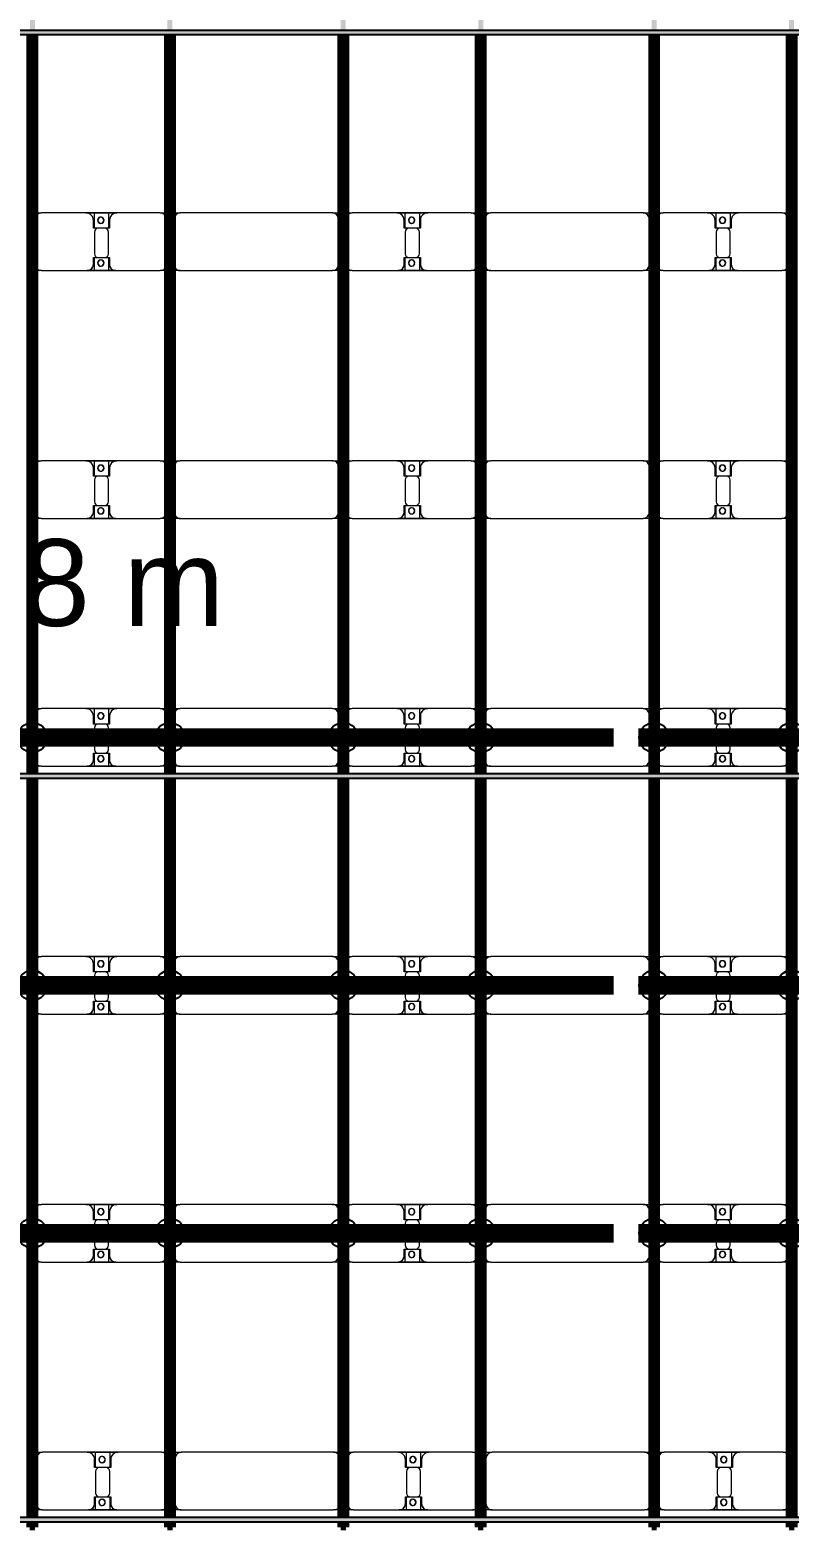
# Model space of a CAD drawing. Header units: millimetres. Extents: x -268744 to 115753, y -96240 to -10461.
# Drawn here: x 12770 to 18900, y -70687 to -58607 of the extents above; entities that cross this region are included whole.
import ezdxf

# ---------------------------------------------------------------- set-up
doc = ezdxf.new("R2010")
doc.units = ezdxf.units.MM
doc.layers.add('A-GENM', color=13, linetype='Continuous', lineweight=9)
doc.layers.add('S-BEAM', color=12, linetype='Continuous', lineweight=9)
doc.layers.add('GC-GHI CHU', color=2, linetype='Continuous')
doc.layers.add('GC-HOP 40x60 GIA CUONG', color=1, linetype='Continuous')
doc.styles.add('GC_VN', font='arial.ttf')

# ---------------------------------------------------------------- blocks, each defined once
blk = doc.blocks.new('Dầm C52 - Hộp 40x60-104813-KHUNG KẾT CẤU BÈ PIN 1')
at = {"layer": 'S-BEAM', "lineweight": 25}
blk.add_hatch(color=4, dxfattribs=at).paths.add_polyline_path([(-145811, -20), (145811, -20), (145811, 20), (-145811, 20)])
at = {"layer": 'S-BEAM', "color": 4, "lineweight": 25}
for p, q in [((-145811, 20), (145811, 20)), ((145811, -20), (-145811, -20))]:
    blk.add_line(p, q, dxfattribs=at)
blk = doc.blocks.new('Dầm C52 - Hộp 40x60-V24-KHUNG KẾT CẤU BÈ PIN 1')
at = {"layer": 'S-BEAM', "lineweight": 25}
blk.add_hatch(color=4, dxfattribs=at).paths.add_polyline_path([(-145811, -20), (145811, -20), (145811, 20), (-145811, 20)])
at = {"layer": 'S-BEAM', "color": 4, "lineweight": 25}
for p, q in [((-145811, 20), (145811, 20)), ((145811, -20), (-145811, -20))]:
    blk.add_line(p, q, dxfattribs=at)
blk = doc.blocks.new('Dầm C52 - Hộp 40x60-V25-KHUNG KẾT CẤU BÈ PIN 1')
at = {"layer": 'S-BEAM', "lineweight": 25}
blk.add_hatch(color=4, dxfattribs=at).paths.add_polyline_path([(-145426, -20), (145811, -20), (145811, 20), (-145811, 20), (-145811, -20)])
at = {"layer": 'S-BEAM', "color": 4, "lineweight": 25}
for p, q in [((-145811, 20), (145811, 20)), ((145811, -20), (-145811, -20))]:
    blk.add_line(p, q, dxfattribs=at)
blk = doc.blocks.new('Dai phao do pin - DẢI PHAO ĐỠ PIN-V82-KHUNG KẾT CẤU BÈ PIN 1')
at = {"layer": 'A-GENM', "color": 7}
for p, q in [((48398, 242), (48460, 242)), ((48398, 242), (48460, 242)), ((48410, 192), (48410, -173)), ((48820, 242), (48460, 242)), ((48820, 242), (49002, 242)), ((49002, 242), (48820, 242)), ((48880, 118), (48880, 182)), ((48888, 242), (49070, 242)), ((48888, 116), (48888, 242)), ((49070, 242), (48888, 242)), ((49002, 242), (49002, 116)), ((49010, 182), (49010, 118)), ((49420, 242), (49070, 242)), ((49420, 242), (49468, 242)), ((49420, 242), (49468, 242)), ((49508, 242), (49580, 242)), ((49508, 242), (49580, 242)), ((49530, 192), (49530, -173)), ((50810, 242), (49580, 242)), ((50810, 242), (50868, 242)), ((50810, 242), (50868, 242)), ((50860, -173), (50860, 192)), ((50908, 242), (50970, 242)), ((50908, 242), (50970, 242)), ((50920, 192), (50920, -173)), ((51330, 242), (50970, 242)), ((51330, 242), (51512, 242)), ((51512, 242), (51330, 242)), ((51390, 118), (51390, 182)), ((51398, 242), (51580, 242)), ((51398, 116), (51398, 242)), ((51580, 242), (51398, 242)), ((51512, 242), (51512, 116)), ((51520, 182), (51520, 118)), ((51930, 242), (51580, 242)), ((51930, 242), (51978, 242)), ((51930, 242), (51978, 242)), ((52018, 242), (52090, 242)), ((52018, 242), (52090, 242)), ((52040, 192), (52040, -173)), ((53320, 242), (52090, 242)), ((53320, 242), (53378, 242)), ((53320, 242), (53378, 242)), ((53370, -173), (53370, 192)), ((53418, 242), (53480, 242)), ((53418, 242), (53480, 242)), ((53430, 192), (53430, -173)), ((53840, 242), (53480, 242)), ((53840, 242), (54022, 242)), ((54022, 242), (53840, 242)), ((53900, 118), (53900, 182)), ((53908, 242), (54090, 242)), ((53908, 116), (53908, 242)), ((54090, 242), (53908, 242)), ((54022, 242), (54022, 116)), ((54030, 182), (54030, 118)), ((54440, 242), (54090, 242)), ((54440, 242), (54488, 242)), ((54440, 242), (54488, 242)), ((48972, 118), (48880, 118)), ((48888, 88), (48888, -88)), ((49010, 118), (48918, 118)), ((49002, -88), (49002, 88)), ((51482, 118), (51390, 118)), ((51398, 88), (51398, -88)), ((51520, 118), (51428, 118)), ((51512, -88), (51512, 88)), ((53992, 118), (53900, 118)), ((53908, 88), (53908, -88)), ((54030, 118), (53938, 118)), ((54022, -88), (54022, 88)), ((48880, -173), (48880, -118)), ((48880, -118), (48972, -118)), ((48888, -223), (48888, -116)), ((48918, -118), (49010, -118)), ((49002, -116), (49002, -223)), ((49010, -118), (49010, -173)), ((51390, -173), (51390, -118)), ((51390, -118), (51482, -118)), ((51398, -223), (51398, -116)), ((51428, -118), (51520, -118)), ((51512, -116), (51512, -223)), ((51520, -118), (51520, -173)), ((53900, -173), (53900, -118)), ((53900, -118), (53992, -118)), ((53908, -223), (53908, -116)), ((53938, -118), (54030, -118)), ((54022, -116), (54022, -223)), ((54030, -118), (54030, -173)), ((48460, -223), (48398, -223)), ((48460, -223), (48398, -223)), ((48460, -223), (48830, -223)), ((49002, -223), (48830, -223)), ((48830, -223), (49002, -223)), ((49060, -223), (48888, -223)), ((48888, -223), (49060, -223)), ((49060, -223), (49420, -223)), ((49468, -223), (49420, -223)), ((49468, -223), (49420, -223)), ((49580, -223), (49508, -223)), ((49580, -223), (49508, -223)), ((49580, -223), (50810, -223)), ((50868, -223), (50810, -223)), ((50868, -223), (50810, -223)), ((50970, -223), (50908, -223)), ((50970, -223), (50908, -223)), ((50970, -223), (51340, -223)), ((51512, -223), (51340, -223)), ((51340, -223), (51512, -223)), ((51570, -223), (51398, -223)), ((51398, -223), (51570, -223)), ((51570, -223), (51930, -223)), ((51978, -223), (51930, -223)), ((51978, -223), (51930, -223)), ((52090, -223), (52018, -223)), ((52090, -223), (52018, -223)), ((52090, -223), (53320, -223)), ((53378, -223), (53320, -223)), ((53378, -223), (53320, -223)), ((53480, -223), (53418, -223)), ((53480, -223), (53418, -223)), ((53480, -223), (53850, -223)), ((54022, -223), (53850, -223)), ((53850, -223), (54022, -223)), ((54080, -223), (53908, -223)), ((53908, -223), (54080, -223)), ((54080, -223), (54440, -223)), ((54488, -223), (54440, -223)), ((54488, -223), (54440, -223))]:
    blk.add_line(p, q, dxfattribs=at)
for centre, radius, start, end in [((48460, 192), 50, 90, 180), ((48460, 192), 50, 105, 180), ((48820, 182), 60, 0, 90), ((48820, 182), 60, 0, 60), ((48939, 183), 25, 0, 180), ((48939, 183), 25, 0, 165), ((48939, 183), 25, 180, 360), ((48941, 183), 25, 0, 180), ((48941, 183), 25, 90, 180), ((48941, 183), 25, 180, 360), ((48941, 183), 25, 180, 300), ((48939, 183), 25, 210, 0), ((48941, 183), 25, 15, 75), ((48941, 183), 25, 330, 345), ((49070, 182), 60, 90, 180), ((49070, 182), 60, 120, 180), ((49420, 192), 50, 30, 90), ((49420, 192), 50, 30, 75), ((49580, 192), 50, 90, 180), ((49580, 192), 50, 150, 180), ((49580, 192), 50, 105, 135), ((50810, 192), 50, 360, 90), ((50810, 192), 50, 60, 90), ((50810, 192), 50, 15, 30), ((50970, 192), 50, 90, 180), ((50970, 192), 50, 105, 180), ((51330, 182), 60, 0, 90), ((51330, 182), 60, 0, 60), ((51449, 183), 25, 360, 180), ((51449, 183), 25, 360, 165), ((51449, 183), 25, 180, 0), ((51451, 183), 25, 0, 180), ((51451, 183), 25, 90, 180), ((51451, 183), 25, 180, 0), ((51451, 183), 25, 180, 300), ((51449, 183), 25, 210, 360), ((51451, 183), 25, 15, 75), ((51451, 183), 25, 330, 345), ((51580, 182), 60, 90, 180), ((51580, 182), 60, 120, 180), ((51930, 192), 50, 30, 90), ((51930, 192), 50, 30, 75), ((52090, 192), 50, 90, 180), ((52090, 192), 50, 150, 180), ((52090, 192), 50, 105, 135), ((53320, 192), 50, 360, 90), ((53320, 192), 50, 60, 90), ((53320, 192), 50, 15, 30), ((53480, 192), 50, 90, 180), ((53480, 192), 50, 105, 180), ((53840, 182), 60, 0, 90), ((53840, 182), 60, 0, 60), ((53959, 183), 25, 360, 180), ((53959, 183), 25, 360, 165), ((53959, 183), 25, 180, 360), ((53961, 183), 25, 0, 180), ((53961, 183), 25, 90, 180), ((53961, 183), 25, 180, 0), ((53961, 183), 25, 180, 300), ((53959, 183), 25, 210, 360), ((53961, 183), 25, 15, 75), ((53961, 183), 25, 330, 345), ((54090, 182), 60, 90, 180), ((54090, 182), 60, 120, 180), ((54440, 192), 50, 30, 90), ((54440, 192), 50, 30, 75), ((48918, 88), 30, 90, 180), ((48972, 88), 30, 0, 90), ((51428, 88), 30, 90, 180), ((51482, 88), 30, 0, 90), ((53938, 88), 30, 90, 180), ((53992, 88), 30, 0, 90), ((48918, -88), 30, 180, 270), ((48972, -88), 30, 270, 360), ((51428, -88), 30, 180, 270), ((51482, -88), 30, 270, 0), ((53938, -88), 30, 180, 270), ((53992, -88), 30, 270, 0), ((48460, -173), 50, 180, 270), ((48460, -173), 50, 180, 255), ((48830, -173), 50, 270, 0), ((48830, -173), 50, 285, 0), ((48939, -162), 25, 0, 180), ((48939, -162), 25, 105, 165), ((48939, -162), 25, 180, 0), ((48939, -162), 25, 195, 0), ((48941, -162), 25, 360, 180), ((48941, -162), 25, 105, 180), ((48941, -162), 25, 180, 360), ((48941, -162), 25, 180, 270), ((48939, -162), 25, 0, 75), ((48941, -162), 25, 15, 75), ((48941, -162), 25, 285, 345), ((49060, -173), 50, 180, 270), ((49060, -173), 50, 180, 255), ((49420, -173), 50, 270, 330), ((49420, -173), 50, 285, 330), ((49580, -173), 50, 180, 270), ((49580, -173), 50, 180, 210), ((49580, -173), 50, 240, 270), ((50810, -173), 50, 270, 0), ((50810, -173), 50, 285, 300), ((50810, -173), 50, 330, 0), ((50970, -173), 50, 180, 270), ((50970, -173), 50, 180, 255), ((51340, -173), 50, 270, 360), ((51340, -173), 50, 285, 0), ((51449, -162), 25, 360, 180), ((51449, -162), 25, 105, 165), ((51449, -162), 25, 180, 0), ((51449, -162), 25, 195, 360), ((51451, -162), 25, 0, 180), ((51451, -162), 25, 105, 180), ((51451, -162), 25, 180, 0), ((51451, -162), 25, 180, 270), ((51449, -162), 25, 360, 75), ((51451, -162), 25, 15, 75), ((51451, -162), 25, 285, 345), ((51570, -173), 50, 180, 270), ((51570, -173), 50, 180, 255), ((51930, -173), 50, 270, 330), ((51930, -173), 50, 285, 330), ((52090, -173), 50, 180, 270), ((52090, -173), 50, 180, 210), ((52090, -173), 50, 240, 270), ((53320, -173), 50, 270, 0), ((53320, -173), 50, 285, 300), ((53320, -173), 50, 330, 0), ((53480, -173), 50, 180, 270), ((53480, -173), 50, 180, 255), ((53850, -173), 50, 270, 360), ((53850, -173), 50, 285, 360), ((53959, -162), 25, 360, 180), ((53959, -162), 25, 105, 165), ((53959, -162), 25, 180, 360), ((53959, -162), 25, 195, 360), ((53961, -162), 25, 0, 180), ((53961, -162), 25, 105, 180), ((53961, -162), 25, 180, 0), ((53961, -162), 25, 180, 270), ((53959, -162), 25, 360, 75), ((53961, -162), 25, 15, 75), ((53961, -162), 25, 285, 345), ((54080, -173), 50, 180, 270), ((54080, -173), 50, 180, 255), ((54440, -173), 50, 270, 330), ((54440, -173), 50, 285, 330)]:
    blk.add_arc(centre, radius, start, end, dxfattribs=at)
blk = doc.blocks.new('Dai phao do pin - DẢI PHAO ĐỠ PIN-V83-KHUNG KẾT CẤU BÈ PIN 1')
at = {"layer": 'A-GENM', "color": 7}
for p, q in [((48408, 242), (48460, 242)), ((48408, 242), (48460, 242)), ((48410, 192), (48410, -173)), ((48820, 242), (48460, 242)), ((48820, 242), (49002, 242)), ((49002, 242), (48820, 242)), ((48880, 118), (48880, 182)), ((48888, 242), (49070, 242)), ((48888, 116), (48888, 242)), ((49070, 242), (48888, 242)), ((49002, 242), (49002, 116)), ((49010, 182), (49010, 118)), ((49420, 242), (49070, 242)), ((49420, 242), (49478, 242)), ((49420, 242), (49478, 242)), ((49470, -173), (49470, 192)), ((49518, 242), (49580, 242)), ((49518, 242), (49580, 242)), ((49530, 192), (49530, -173)), ((50810, 242), (49580, 242)), ((50810, 242), (50878, 242)), ((50810, 242), (50878, 242)), ((50860, -173), (50860, 192)), ((50918, 242), (50970, 242)), ((50918, 242), (50970, 242)), ((50920, 192), (50920, -173)), ((51330, 242), (50970, 242)), ((51330, 242), (51512, 242)), ((51512, 242), (51330, 242)), ((51390, 118), (51390, 182)), ((51398, 242), (51580, 242)), ((51398, 116), (51398, 242)), ((51580, 242), (51398, 242)), ((51512, 242), (51512, 116)), ((51520, 182), (51520, 118)), ((51930, 242), (51580, 242)), ((51930, 242), (51988, 242)), ((51930, 242), (51988, 242)), ((51980, -173), (51980, 192)), ((52028, 242), (52090, 242)), ((52028, 242), (52090, 242)), ((52040, 192), (52040, -173)), ((53320, 242), (52090, 242)), ((53320, 242), (53388, 242)), ((53320, 242), (53388, 242)), ((53370, -173), (53370, 192)), ((53428, 242), (53480, 242)), ((53428, 242), (53480, 242)), ((53430, 192), (53430, -173)), ((53840, 242), (53480, 242)), ((53840, 242), (54022, 242)), ((54022, 242), (53840, 242)), ((53900, 118), (53900, 182)), ((53908, 242), (54090, 242)), ((53908, 116), (53908, 242)), ((54090, 242), (53908, 242)), ((54022, 242), (54022, 116)), ((54030, 182), (54030, 118)), ((54440, 242), (54090, 242)), ((54440, 242), (54498, 242)), ((54440, 242), (54498, 242)), ((54490, -173), (54490, 192)), ((48972, 118), (48880, 118)), ((48888, 88), (48888, -88)), ((49010, 118), (48918, 118)), ((49002, -88), (49002, 88)), ((51482, 118), (51390, 118)), ((51398, 88), (51398, -88)), ((51520, 118), (51428, 118)), ((51512, -88), (51512, 88)), ((53992, 118), (53900, 118)), ((53908, 88), (53908, -88)), ((54030, 118), (53938, 118)), ((54022, -88), (54022, 88)), ((48880, -173), (48880, -118)), ((48880, -118), (48972, -118)), ((48888, -223), (48888, -116)), ((48918, -118), (49010, -118)), ((49002, -116), (49002, -223)), ((49010, -118), (49010, -173)), ((51390, -173), (51390, -118)), ((51390, -118), (51482, -118)), ((51398, -223), (51398, -116)), ((51428, -118), (51520, -118)), ((51512, -116), (51512, -223)), ((51520, -118), (51520, -173)), ((53900, -173), (53900, -118)), ((53900, -118), (53992, -118)), ((53908, -223), (53908, -116)), ((53938, -118), (54030, -118)), ((54022, -116), (54022, -223)), ((54030, -118), (54030, -173)), ((48460, -223), (48408, -223)), ((48460, -223), (48408, -223)), ((48460, -223), (48830, -223)), ((49002, -223), (48830, -223)), ((48830, -223), (49002, -223)), ((49060, -223), (48888, -223)), ((48888, -223), (49060, -223)), ((49060, -223), (49420, -223)), ((49478, -223), (49420, -223)), ((49478, -223), (49420, -223)), ((49580, -223), (49518, -223)), ((49580, -223), (49518, -223)), ((49580, -223), (50810, -223)), ((50878, -223), (50810, -223)), ((50878, -223), (50810, -223)), ((50970, -223), (50918, -223)), ((50970, -223), (50918, -223)), ((50970, -223), (51340, -223)), ((51512, -223), (51340, -223)), ((51340, -223), (51512, -223)), ((51570, -223), (51398, -223)), ((51398, -223), (51570, -223)), ((51570, -223), (51930, -223)), ((51988, -223), (51930, -223)), ((51988, -223), (51930, -223)), ((52090, -223), (52028, -223)), ((52090, -223), (52028, -223)), ((52090, -223), (53320, -223)), ((53388, -223), (53320, -223)), ((53388, -223), (53320, -223)), ((53480, -223), (53428, -223)), ((53480, -223), (53428, -223)), ((53480, -223), (53850, -223)), ((54022, -223), (53850, -223)), ((53850, -223), (54022, -223)), ((54080, -223), (53908, -223)), ((53908, -223), (54080, -223)), ((54080, -223), (54440, -223)), ((54498, -223), (54440, -223)), ((54498, -223), (54440, -223))]:
    blk.add_line(p, q, dxfattribs=at)
for centre, radius, start, end in [((48460, 192), 50, 90, 180), ((48460, 192), 50, 105, 180), ((48820, 182), 60, 0, 90), ((48820, 182), 60, 0, 60), ((48939, 183), 25, 0, 180), ((48939, 183), 25, 0, 165), ((48939, 183), 25, 180, 360), ((48941, 183), 25, 0, 180), ((48941, 183), 25, 90, 180), ((48941, 183), 25, 180, 360), ((48941, 183), 25, 180, 300), ((48939, 183), 25, 210, 0), ((48941, 183), 25, 15, 75), ((48941, 183), 25, 330, 345), ((49070, 182), 60, 90, 180), ((49070, 182), 60, 120, 180), ((49420, 192), 50, 0, 90), ((49420, 192), 50, 0, 75), ((49580, 192), 50, 90, 180), ((49580, 192), 50, 150, 180), ((49580, 192), 50, 105, 135), ((50810, 192), 50, 360, 90), ((50810, 192), 50, 60, 90), ((50810, 192), 50, 15, 30), ((50970, 192), 50, 90, 180), ((50970, 192), 50, 105, 180), ((51330, 182), 60, 0, 90), ((51330, 182), 60, 0, 60), ((51449, 183), 25, 360, 180), ((51449, 183), 25, 360, 165), ((51449, 183), 25, 180, 0), ((51451, 183), 25, 0, 180), ((51451, 183), 25, 90, 180), ((51451, 183), 25, 180, 0), ((51451, 183), 25, 180, 300), ((51449, 183), 25, 210, 360), ((51451, 183), 25, 15, 75), ((51451, 183), 25, 330, 345), ((51580, 182), 60, 90, 180), ((51580, 182), 60, 120, 180), ((51930, 192), 50, 0, 90), ((51930, 192), 50, 0, 75), ((52090, 192), 50, 90, 180), ((52090, 192), 50, 150, 180), ((52090, 192), 50, 105, 135), ((53320, 192), 50, 360, 90), ((53320, 192), 50, 60, 90), ((53320, 192), 50, 15, 30), ((53480, 192), 50, 90, 180), ((53480, 192), 50, 105, 180), ((53840, 182), 60, 0, 90), ((53840, 182), 60, 0, 60), ((53959, 183), 25, 360, 180), ((53959, 183), 25, 360, 165), ((53959, 183), 25, 180, 360), ((53961, 183), 25, 0, 180), ((53961, 183), 25, 90, 180), ((53961, 183), 25, 180, 0), ((53961, 183), 25, 180, 300), ((53959, 183), 25, 210, 360), ((53961, 183), 25, 15, 75), ((53961, 183), 25, 330, 345), ((54090, 182), 60, 90, 180), ((54090, 182), 60, 120, 180), ((54440, 192), 50, 0, 90), ((54440, 192), 50, 0, 75), ((48918, 88), 30, 90, 180), ((48972, 88), 30, 0, 90), ((51428, 88), 30, 90, 180), ((51482, 88), 30, 0, 90), ((53938, 88), 30, 90, 180), ((53992, 88), 30, 0, 90), ((48918, -88), 30, 180, 270), ((48972, -88), 30, 270, 360), ((51428, -88), 30, 180, 270), ((51482, -88), 30, 270, 0), ((53938, -88), 30, 180, 270), ((53992, -88), 30, 270, 0), ((48460, -173), 50, 180, 270), ((48460, -173), 50, 180, 255), ((48830, -173), 50, 270, 0), ((48830, -173), 50, 285, 0), ((48939, -162), 25, 0, 180), ((48939, -162), 25, 105, 165), ((48939, -162), 25, 180, 0), ((48939, -162), 25, 195, 0), ((48941, -162), 25, 360, 180), ((48941, -162), 25, 105, 180), ((48941, -162), 25, 180, 360), ((48941, -162), 25, 180, 270), ((48939, -162), 25, 0, 75), ((48941, -162), 25, 15, 75), ((48941, -162), 25, 285, 345), ((49060, -173), 50, 180, 270), ((49060, -173), 50, 180, 255), ((49420, -173), 50, 270, 360), ((49420, -173), 50, 285, 360), ((49580, -173), 50, 180, 270), ((49580, -173), 50, 180, 210), ((49580, -173), 50, 240, 270), ((50810, -173), 50, 270, 0), ((50810, -173), 50, 285, 300), ((50810, -173), 50, 330, 0), ((50970, -173), 50, 180, 270), ((50970, -173), 50, 180, 255), ((51340, -173), 50, 270, 360), ((51340, -173), 50, 285, 0), ((51449, -162), 25, 360, 180), ((51449, -162), 25, 105, 165), ((51449, -162), 25, 180, 0), ((51449, -162), 25, 195, 360), ((51451, -162), 25, 0, 180), ((51451, -162), 25, 105, 180), ((51451, -162), 25, 180, 0), ((51451, -162), 25, 180, 270), ((51449, -162), 25, 360, 75), ((51451, -162), 25, 15, 75), ((51451, -162), 25, 285, 345), ((51570, -173), 50, 180, 270), ((51570, -173), 50, 180, 255), ((51930, -173), 50, 270, 0), ((51930, -173), 50, 285, 0), ((52090, -173), 50, 180, 270), ((52090, -173), 50, 180, 210), ((52090, -173), 50, 240, 270), ((53320, -173), 50, 270, 0), ((53320, -173), 50, 285, 300), ((53320, -173), 50, 330, 0), ((53480, -173), 50, 180, 270), ((53480, -173), 50, 180, 255), ((53850, -173), 50, 270, 360), ((53850, -173), 50, 285, 360), ((53959, -162), 25, 360, 180), ((53959, -162), 25, 105, 165), ((53959, -162), 25, 180, 360), ((53959, -162), 25, 195, 360), ((53961, -162), 25, 0, 180), ((53961, -162), 25, 105, 180), ((53961, -162), 25, 180, 0), ((53961, -162), 25, 180, 270), ((53959, -162), 25, 360, 75), ((53961, -162), 25, 15, 75), ((53961, -162), 25, 285, 345), ((54080, -173), 50, 180, 270), ((54080, -173), 50, 180, 255), ((54440, -173), 50, 270, 360), ((54440, -173), 50, 285, 360)]:
    blk.add_arc(centre, radius, start, end, dxfattribs=at)
blk = doc.blocks.new('Dai phao do pin - DẢI PHAO ĐỠ PIN-V84-KHUNG KẾT CẤU BÈ PIN 1')
at = {"layer": 'A-GENM', "color": 7}
for p, q in [((48408, 242), (48460, 242)), ((48408, 242), (48460, 242)), ((48410, 192), (48410, -173)), ((48820, 242), (48460, 242)), ((48820, 242), (49002, 242)), ((49002, 242), (48820, 242)), ((48880, 118), (48880, 182)), ((48888, 242), (49070, 242)), ((48888, 116), (48888, 242)), ((49070, 242), (48888, 242)), ((49002, 242), (49002, 116)), ((49010, 182), (49010, 118)), ((49420, 242), (49070, 242)), ((49420, 242), (49478, 242)), ((49420, 242), (49478, 242)), ((49470, -173), (49470, 192)), ((49518, 242), (49580, 242)), ((49518, 242), (49580, 242)), ((49530, 192), (49530, -173)), ((50810, 242), (49580, 242)), ((50810, 242), (50878, 242)), ((50810, 242), (50878, 242)), ((50860, -173), (50860, 192)), ((50918, 242), (50970, 242)), ((50918, 242), (50970, 242)), ((50920, 192), (50920, -173)), ((51330, 242), (50970, 242)), ((51330, 242), (51512, 242)), ((51512, 242), (51330, 242)), ((51390, 118), (51390, 182)), ((51398, 242), (51580, 242)), ((51398, 116), (51398, 242)), ((51580, 242), (51398, 242)), ((51512, 242), (51512, 116)), ((51520, 182), (51520, 118)), ((51930, 242), (51580, 242)), ((51930, 242), (51988, 242)), ((51930, 242), (51988, 242)), ((51980, -173), (51980, 192)), ((52028, 242), (52090, 242)), ((52028, 242), (52090, 242)), ((52040, 192), (52040, -173)), ((53320, 242), (52090, 242)), ((53320, 242), (53388, 242)), ((53320, 242), (53388, 242)), ((53370, -173), (53370, 192)), ((53428, 242), (53480, 242)), ((53428, 242), (53480, 242)), ((53430, 192), (53430, -173)), ((53840, 242), (53480, 242)), ((53840, 242), (54022, 242)), ((54022, 242), (53840, 242)), ((53900, 118), (53900, 182)), ((53908, 242), (54090, 242)), ((53908, 116), (53908, 242)), ((54090, 242), (53908, 242)), ((54022, 242), (54022, 116)), ((54030, 182), (54030, 118)), ((54440, 242), (54090, 242)), ((54440, 242), (54498, 242)), ((54440, 242), (54498, 242)), ((54490, -173), (54490, 192)), ((48972, 118), (48880, 118)), ((48888, 88), (48888, -88)), ((49010, 118), (48918, 118)), ((49002, -88), (49002, 88)), ((51482, 118), (51390, 118)), ((51398, 88), (51398, -88)), ((51520, 118), (51428, 118)), ((51512, -88), (51512, 88)), ((53992, 118), (53900, 118)), ((53908, 88), (53908, -88)), ((54030, 118), (53938, 118)), ((54022, -88), (54022, 88)), ((48880, -173), (48880, -118)), ((48880, -118), (48972, -118)), ((48888, -223), (48888, -116)), ((48918, -118), (49010, -118)), ((49002, -116), (49002, -223)), ((49010, -118), (49010, -173)), ((51390, -173), (51390, -118)), ((51390, -118), (51482, -118)), ((51398, -223), (51398, -116)), ((51428, -118), (51520, -118)), ((51512, -116), (51512, -223)), ((51520, -118), (51520, -173)), ((53900, -173), (53900, -118)), ((53900, -118), (53992, -118)), ((53908, -223), (53908, -116)), ((53938, -118), (54030, -118)), ((54022, -116), (54022, -223)), ((54030, -118), (54030, -173)), ((48460, -223), (48408, -223)), ((48460, -223), (48408, -223)), ((48460, -223), (48830, -223)), ((49002, -223), (48830, -223)), ((48830, -223), (49002, -223)), ((49060, -223), (48888, -223)), ((48888, -223), (49060, -223)), ((49060, -223), (49420, -223)), ((49478, -223), (49420, -223)), ((49478, -223), (49420, -223)), ((49580, -223), (49518, -223)), ((49580, -223), (49518, -223)), ((49580, -223), (50810, -223)), ((50878, -223), (50810, -223)), ((50878, -223), (50810, -223)), ((50970, -223), (50918, -223)), ((50970, -223), (50918, -223)), ((50970, -223), (51340, -223)), ((51512, -223), (51340, -223)), ((51340, -223), (51512, -223)), ((51570, -223), (51398, -223)), ((51398, -223), (51570, -223)), ((51570, -223), (51930, -223)), ((51988, -223), (51930, -223)), ((51988, -223), (51930, -223)), ((52090, -223), (52028, -223)), ((52090, -223), (52028, -223)), ((52090, -223), (53320, -223)), ((53388, -223), (53320, -223)), ((53388, -223), (53320, -223)), ((53480, -223), (53428, -223)), ((53480, -223), (53428, -223)), ((53480, -223), (53850, -223)), ((54022, -223), (53850, -223)), ((53850, -223), (54022, -223)), ((54080, -223), (53908, -223)), ((53908, -223), (54080, -223)), ((54080, -223), (54440, -223)), ((54498, -223), (54440, -223)), ((54498, -223), (54440, -223))]:
    blk.add_line(p, q, dxfattribs=at)
for centre, radius, start, end in [((48460, 192), 50, 90, 180), ((48460, 192), 50, 105, 180), ((48820, 182), 60, 0, 90), ((48820, 182), 60, 0, 60), ((48939, 183), 25, 0, 180), ((48939, 183), 25, 0, 165), ((48939, 183), 25, 180, 360), ((48941, 183), 25, 0, 180), ((48941, 183), 25, 90, 180), ((48941, 183), 25, 180, 360), ((48941, 183), 25, 180, 300), ((48939, 183), 25, 210, 0), ((48941, 183), 25, 15, 75), ((48941, 183), 25, 330, 345), ((49070, 182), 60, 90, 180), ((49070, 182), 60, 120, 180), ((49420, 192), 50, 0, 90), ((49420, 192), 50, 0, 75), ((49580, 192), 50, 90, 180), ((49580, 192), 50, 150, 180), ((49580, 192), 50, 105, 135), ((50810, 192), 50, 360, 90), ((50810, 192), 50, 60, 90), ((50810, 192), 50, 15, 30), ((50970, 192), 50, 90, 180), ((50970, 192), 50, 105, 180), ((51330, 182), 60, 0, 90), ((51330, 182), 60, 0, 60), ((51449, 183), 25, 360, 180), ((51449, 183), 25, 360, 165), ((51449, 183), 25, 180, 0), ((51451, 183), 25, 0, 180), ((51451, 183), 25, 90, 180), ((51451, 183), 25, 180, 0), ((51451, 183), 25, 180, 300), ((51449, 183), 25, 210, 360), ((51451, 183), 25, 15, 75), ((51451, 183), 25, 330, 345), ((51580, 182), 60, 90, 180), ((51580, 182), 60, 120, 180), ((51930, 192), 50, 0, 90), ((51930, 192), 50, 0, 75), ((52090, 192), 50, 90, 180), ((52090, 192), 50, 150, 180), ((52090, 192), 50, 105, 135), ((53320, 192), 50, 360, 90), ((53320, 192), 50, 60, 90), ((53320, 192), 50, 15, 30), ((53480, 192), 50, 90, 180), ((53480, 192), 50, 105, 180), ((53840, 182), 60, 0, 90), ((53840, 182), 60, 0, 60), ((53959, 183), 25, 360, 180), ((53959, 183), 25, 360, 165), ((53959, 183), 25, 180, 360), ((53961, 183), 25, 0, 180), ((53961, 183), 25, 90, 180), ((53961, 183), 25, 180, 0), ((53961, 183), 25, 180, 300), ((53959, 183), 25, 210, 360), ((53961, 183), 25, 15, 75), ((53961, 183), 25, 330, 345), ((54090, 182), 60, 90, 180), ((54090, 182), 60, 120, 180), ((54440, 192), 50, 0, 90), ((54440, 192), 50, 0, 75), ((48918, 88), 30, 90, 180), ((48972, 88), 30, 0, 90), ((51428, 88), 30, 90, 180), ((51482, 88), 30, 0, 90), ((53938, 88), 30, 90, 180), ((53992, 88), 30, 0, 90), ((48918, -88), 30, 180, 270), ((48972, -88), 30, 270, 360), ((51428, -88), 30, 180, 270), ((51482, -88), 30, 270, 0), ((53938, -88), 30, 180, 270), ((53992, -88), 30, 270, 0), ((48460, -173), 50, 180, 270), ((48460, -173), 50, 180, 255), ((48830, -173), 50, 270, 0), ((48830, -173), 50, 285, 0), ((48939, -162), 25, 0, 180), ((48939, -162), 25, 105, 165), ((48939, -162), 25, 180, 0), ((48939, -162), 25, 195, 0), ((48941, -162), 25, 360, 180), ((48941, -162), 25, 105, 180), ((48941, -162), 25, 180, 360), ((48941, -162), 25, 180, 270), ((48939, -162), 25, 0, 75), ((48941, -162), 25, 15, 75), ((48941, -162), 25, 285, 345), ((49060, -173), 50, 180, 270), ((49060, -173), 50, 180, 255), ((49420, -173), 50, 270, 360), ((49420, -173), 50, 285, 360), ((49580, -173), 50, 180, 270), ((49580, -173), 50, 180, 210), ((49580, -173), 50, 240, 270), ((50810, -173), 50, 270, 0), ((50810, -173), 50, 285, 300), ((50810, -173), 50, 330, 0), ((50970, -173), 50, 180, 270), ((50970, -173), 50, 180, 255), ((51340, -173), 50, 270, 360), ((51340, -173), 50, 285, 0), ((51449, -162), 25, 360, 180), ((51449, -162), 25, 105, 165), ((51449, -162), 25, 180, 0), ((51449, -162), 25, 195, 360), ((51451, -162), 25, 0, 180), ((51451, -162), 25, 105, 180), ((51451, -162), 25, 180, 0), ((51451, -162), 25, 180, 270), ((51449, -162), 25, 360, 75), ((51451, -162), 25, 15, 75), ((51451, -162), 25, 285, 345), ((51570, -173), 50, 180, 270), ((51570, -173), 50, 180, 255), ((51930, -173), 50, 270, 0), ((51930, -173), 50, 285, 0), ((52090, -173), 50, 180, 270), ((52090, -173), 50, 180, 210), ((52090, -173), 50, 240, 270), ((53320, -173), 50, 270, 0), ((53320, -173), 50, 285, 300), ((53320, -173), 50, 330, 0), ((53480, -173), 50, 180, 270), ((53480, -173), 50, 180, 255), ((53850, -173), 50, 270, 360), ((53850, -173), 50, 285, 360), ((53959, -162), 25, 360, 180), ((53959, -162), 25, 105, 165), ((53959, -162), 25, 180, 360), ((53959, -162), 25, 195, 360), ((53961, -162), 25, 0, 180), ((53961, -162), 25, 105, 180), ((53961, -162), 25, 180, 0), ((53961, -162), 25, 180, 270), ((53959, -162), 25, 360, 75), ((53961, -162), 25, 15, 75), ((53961, -162), 25, 285, 345), ((54080, -173), 50, 180, 270), ((54080, -173), 50, 180, 255), ((54440, -173), 50, 270, 360), ((54440, -173), 50, 285, 360)]:
    blk.add_arc(centre, radius, start, end, dxfattribs=at)
blk = doc.blocks.new('Dai phao do pin - DẢI PHAO ĐỠ PIN-V85-KHUNG KẾT CẤU BÈ PIN 1')
at = {"layer": 'A-GENM', "color": 7}
for p, q in [((48408, 242), (48460, 242)), ((48408, 242), (48460, 242)), ((48410, 192), (48410, -173)), ((48820, 242), (48460, 242)), ((48820, 242), (49002, 242)), ((49002, 242), (48820, 242)), ((48880, 118), (48880, 182)), ((48888, 242), (49070, 242)), ((48888, 116), (48888, 242)), ((49070, 242), (48888, 242)), ((49002, 242), (49002, 116)), ((49010, 182), (49010, 118)), ((49420, 242), (49070, 242)), ((49420, 242), (49478, 242)), ((49420, 242), (49478, 242)), ((49470, -173), (49470, 192)), ((49518, 242), (49580, 242)), ((49518, 242), (49580, 242)), ((49530, 192), (49530, -173)), ((50810, 242), (49580, 242)), ((50810, 242), (50878, 242)), ((50810, 242), (50878, 242)), ((50860, -173), (50860, 192)), ((50918, 242), (50970, 242)), ((50918, 242), (50970, 242)), ((50920, 192), (50920, -173)), ((51330, 242), (50970, 242)), ((51330, 242), (51512, 242)), ((51512, 242), (51330, 242)), ((51390, 118), (51390, 182)), ((51398, 242), (51580, 242)), ((51398, 116), (51398, 242)), ((51580, 242), (51398, 242)), ((51512, 242), (51512, 116)), ((51520, 182), (51520, 118)), ((51930, 242), (51580, 242)), ((51930, 242), (51988, 242)), ((51930, 242), (51988, 242)), ((51980, -173), (51980, 192)), ((52028, 242), (52090, 242)), ((52028, 242), (52090, 242)), ((52040, 192), (52040, -173)), ((53320, 242), (52090, 242)), ((53320, 242), (53388, 242)), ((53320, 242), (53388, 242)), ((53370, -173), (53370, 192)), ((53428, 242), (53480, 242)), ((53428, 242), (53480, 242)), ((53430, 192), (53430, -173)), ((53840, 242), (53480, 242)), ((53840, 242), (54022, 242)), ((54022, 242), (53840, 242)), ((53900, 118), (53900, 182)), ((53908, 242), (54090, 242)), ((53908, 116), (53908, 242)), ((54090, 242), (53908, 242)), ((54022, 242), (54022, 116)), ((54030, 182), (54030, 118)), ((54440, 242), (54090, 242)), ((54440, 242), (54498, 242)), ((54440, 242), (54498, 242)), ((54490, -173), (54490, 192)), ((48972, 118), (48880, 118)), ((48888, 88), (48888, -88)), ((49010, 118), (48918, 118)), ((49002, -88), (49002, 88)), ((51482, 118), (51390, 118)), ((51398, 88), (51398, -88)), ((51520, 118), (51428, 118)), ((51512, -88), (51512, 88)), ((53992, 118), (53900, 118)), ((53908, 88), (53908, -88)), ((54030, 118), (53938, 118)), ((54022, -88), (54022, 88)), ((48880, -173), (48880, -118)), ((48880, -118), (48972, -118)), ((48888, -223), (48888, -116)), ((48918, -118), (49010, -118)), ((49002, -116), (49002, -223)), ((49010, -118), (49010, -173)), ((51390, -173), (51390, -118)), ((51390, -118), (51482, -118)), ((51398, -223), (51398, -116)), ((51428, -118), (51520, -118)), ((51512, -116), (51512, -223)), ((51520, -118), (51520, -173)), ((53900, -173), (53900, -118)), ((53900, -118), (53992, -118)), ((53908, -223), (53908, -116)), ((53938, -118), (54030, -118)), ((54022, -116), (54022, -223)), ((54030, -118), (54030, -173)), ((48460, -223), (48408, -223)), ((48460, -223), (48408, -223)), ((48460, -223), (48830, -223)), ((49002, -223), (48830, -223)), ((48830, -223), (49002, -223)), ((49060, -223), (48888, -223)), ((48888, -223), (49060, -223)), ((49060, -223), (49420, -223)), ((49478, -223), (49420, -223)), ((49478, -223), (49420, -223)), ((49580, -223), (49518, -223)), ((49580, -223), (49518, -223)), ((49580, -223), (50810, -223)), ((50878, -223), (50810, -223)), ((50878, -223), (50810, -223)), ((50970, -223), (50918, -223)), ((50970, -223), (50918, -223)), ((50970, -223), (51340, -223)), ((51512, -223), (51340, -223)), ((51340, -223), (51512, -223)), ((51570, -223), (51398, -223)), ((51398, -223), (51570, -223)), ((51570, -223), (51930, -223)), ((51988, -223), (51930, -223)), ((51988, -223), (51930, -223)), ((52090, -223), (52028, -223)), ((52090, -223), (52028, -223)), ((52090, -223), (53320, -223)), ((53388, -223), (53320, -223)), ((53388, -223), (53320, -223)), ((53480, -223), (53428, -223)), ((53480, -223), (53428, -223)), ((53480, -223), (53850, -223)), ((54022, -223), (53850, -223)), ((53850, -223), (54022, -223)), ((54080, -223), (53908, -223)), ((53908, -223), (54080, -223)), ((54080, -223), (54440, -223)), ((54498, -223), (54440, -223)), ((54498, -223), (54440, -223))]:
    blk.add_line(p, q, dxfattribs=at)
for centre, radius, start, end in [((48460, 192), 50, 90, 180), ((48460, 192), 50, 105, 180), ((48820, 182), 60, 0, 90), ((48820, 182), 60, 0, 60), ((48939, 183), 25, 0, 180), ((48939, 183), 25, 0, 165), ((48939, 183), 25, 180, 360), ((48941, 183), 25, 0, 180), ((48941, 183), 25, 90, 180), ((48941, 183), 25, 180, 360), ((48941, 183), 25, 180, 300), ((48939, 183), 25, 210, 0), ((48941, 183), 25, 15, 75), ((48941, 183), 25, 330, 345), ((49070, 182), 60, 90, 180), ((49070, 182), 60, 120, 180), ((49420, 192), 50, 0, 90), ((49420, 192), 50, 0, 75), ((49580, 192), 50, 90, 180), ((49580, 192), 50, 150, 180), ((49580, 192), 50, 105, 135), ((50810, 192), 50, 360, 90), ((50810, 192), 50, 60, 90), ((50810, 192), 50, 15, 30), ((50970, 192), 50, 90, 180), ((50970, 192), 50, 105, 180), ((51330, 182), 60, 0, 90), ((51330, 182), 60, 0, 60), ((51449, 183), 25, 360, 180), ((51449, 183), 25, 360, 165), ((51449, 183), 25, 180, 0), ((51451, 183), 25, 0, 180), ((51451, 183), 25, 90, 180), ((51451, 183), 25, 180, 0), ((51451, 183), 25, 180, 300), ((51449, 183), 25, 210, 360), ((51451, 183), 25, 15, 75), ((51451, 183), 25, 330, 345), ((51580, 182), 60, 90, 180), ((51580, 182), 60, 120, 180), ((51930, 192), 50, 0, 90), ((51930, 192), 50, 0, 75), ((52090, 192), 50, 90, 180), ((52090, 192), 50, 150, 180), ((52090, 192), 50, 105, 135), ((53320, 192), 50, 360, 90), ((53320, 192), 50, 60, 90), ((53320, 192), 50, 15, 30), ((53480, 192), 50, 90, 180), ((53480, 192), 50, 105, 180), ((53840, 182), 60, 0, 90), ((53840, 182), 60, 0, 60), ((53959, 183), 25, 360, 180), ((53959, 183), 25, 360, 165), ((53959, 183), 25, 180, 360), ((53961, 183), 25, 0, 180), ((53961, 183), 25, 90, 180), ((53961, 183), 25, 180, 0), ((53961, 183), 25, 180, 300), ((53959, 183), 25, 210, 360), ((53961, 183), 25, 15, 75), ((53961, 183), 25, 330, 345), ((54090, 182), 60, 90, 180), ((54090, 182), 60, 120, 180), ((54440, 192), 50, 0, 90), ((54440, 192), 50, 0, 75), ((48918, 88), 30, 90, 180), ((48972, 88), 30, 0, 90), ((51428, 88), 30, 90, 180), ((51482, 88), 30, 0, 90), ((53938, 88), 30, 90, 180), ((53992, 88), 30, 0, 90), ((48918, -88), 30, 180, 270), ((48972, -88), 30, 270, 360), ((51428, -88), 30, 180, 270), ((51482, -88), 30, 270, 0), ((53938, -88), 30, 180, 270), ((53992, -88), 30, 270, 0), ((48460, -173), 50, 180, 270), ((48460, -173), 50, 180, 255), ((48830, -173), 50, 270, 0), ((48830, -173), 50, 285, 0), ((48939, -162), 25, 0, 180), ((48939, -162), 25, 105, 165), ((48939, -162), 25, 180, 0), ((48939, -162), 25, 195, 0), ((48941, -162), 25, 360, 180), ((48941, -162), 25, 105, 180), ((48941, -162), 25, 180, 360), ((48941, -162), 25, 180, 270), ((48939, -162), 25, 0, 75), ((48941, -162), 25, 15, 75), ((48941, -162), 25, 285, 345), ((49060, -173), 50, 180, 270), ((49060, -173), 50, 180, 255), ((49420, -173), 50, 270, 360), ((49420, -173), 50, 285, 360), ((49580, -173), 50, 180, 270), ((49580, -173), 50, 180, 210), ((49580, -173), 50, 240, 270), ((50810, -173), 50, 270, 0), ((50810, -173), 50, 285, 300), ((50810, -173), 50, 330, 0), ((50970, -173), 50, 180, 270), ((50970, -173), 50, 180, 255), ((51340, -173), 50, 270, 360), ((51340, -173), 50, 285, 0), ((51449, -162), 25, 360, 180), ((51449, -162), 25, 105, 165), ((51449, -162), 25, 180, 0), ((51449, -162), 25, 195, 360), ((51451, -162), 25, 0, 180), ((51451, -162), 25, 105, 180), ((51451, -162), 25, 180, 0), ((51451, -162), 25, 180, 270), ((51449, -162), 25, 360, 75), ((51451, -162), 25, 15, 75), ((51451, -162), 25, 285, 345), ((51570, -173), 50, 180, 270), ((51570, -173), 50, 180, 255), ((51930, -173), 50, 270, 0), ((51930, -173), 50, 285, 0), ((52090, -173), 50, 180, 270), ((52090, -173), 50, 180, 210), ((52090, -173), 50, 240, 270), ((53320, -173), 50, 270, 0), ((53320, -173), 50, 285, 300), ((53320, -173), 50, 330, 0), ((53480, -173), 50, 180, 270), ((53480, -173), 50, 180, 255), ((53850, -173), 50, 270, 360), ((53850, -173), 50, 285, 360), ((53959, -162), 25, 360, 180), ((53959, -162), 25, 105, 165), ((53959, -162), 25, 180, 360), ((53959, -162), 25, 195, 360), ((53961, -162), 25, 0, 180), ((53961, -162), 25, 105, 180), ((53961, -162), 25, 180, 0), ((53961, -162), 25, 180, 270), ((53959, -162), 25, 360, 75), ((53961, -162), 25, 15, 75), ((53961, -162), 25, 285, 345), ((54080, -173), 50, 180, 270), ((54080, -173), 50, 180, 255), ((54440, -173), 50, 270, 360), ((54440, -173), 50, 285, 360)]:
    blk.add_arc(centre, radius, start, end, dxfattribs=at)
blk = doc.blocks.new('Dai phao do pin - DẢI PHAO ĐỠ PIN-V86-KHUNG KẾT CẤU BÈ PIN 1')
at = {"layer": 'A-GENM', "color": 7}
for p, q in [((48408, 242), (48460, 242)), ((48408, 242), (48460, 242)), ((48410, 192), (48410, -173)), ((48820, 242), (48460, 242)), ((48820, 242), (49002, 242)), ((49002, 242), (48820, 242)), ((48880, 118), (48880, 182)), ((48888, 242), (49070, 242)), ((48888, 116), (48888, 242)), ((49070, 242), (48888, 242)), ((49002, 242), (49002, 116)), ((49010, 182), (49010, 118)), ((49420, 242), (49070, 242)), ((49420, 242), (49478, 242)), ((49420, 242), (49478, 242)), ((49470, -173), (49470, 192)), ((49518, 242), (49580, 242)), ((49518, 242), (49580, 242)), ((49530, 192), (49530, -173)), ((50810, 242), (49580, 242)), ((50810, 242), (50878, 242)), ((50810, 242), (50878, 242)), ((50860, -173), (50860, 192)), ((50918, 242), (50970, 242)), ((50918, 242), (50970, 242)), ((50920, 192), (50920, -173)), ((51330, 242), (50970, 242)), ((51330, 242), (51512, 242)), ((51512, 242), (51330, 242)), ((51390, 118), (51390, 182)), ((51398, 242), (51580, 242)), ((51398, 116), (51398, 242)), ((51580, 242), (51398, 242)), ((51512, 242), (51512, 116)), ((51520, 182), (51520, 118)), ((51930, 242), (51580, 242)), ((51930, 242), (51988, 242)), ((51930, 242), (51988, 242)), ((51980, -173), (51980, 192)), ((52028, 242), (52090, 242)), ((52028, 242), (52090, 242)), ((52040, 192), (52040, -173)), ((53320, 242), (52090, 242)), ((53320, 242), (53388, 242)), ((53320, 242), (53388, 242)), ((53370, -173), (53370, 192)), ((53428, 242), (53480, 242)), ((53428, 242), (53480, 242)), ((53430, 192), (53430, -173)), ((53840, 242), (53480, 242)), ((53840, 242), (54022, 242)), ((54022, 242), (53840, 242)), ((53900, 118), (53900, 182)), ((53908, 242), (54090, 242)), ((53908, 116), (53908, 242)), ((54090, 242), (53908, 242)), ((54022, 242), (54022, 116)), ((54030, 182), (54030, 118)), ((54440, 242), (54090, 242)), ((54440, 242), (54498, 242)), ((54440, 242), (54498, 242)), ((54490, -173), (54490, 192)), ((48972, 118), (48880, 118)), ((48888, 88), (48888, -88)), ((49010, 118), (48918, 118)), ((49002, -88), (49002, 88)), ((51482, 118), (51390, 118)), ((51398, 88), (51398, -88)), ((51520, 118), (51428, 118)), ((51512, -88), (51512, 88)), ((53992, 118), (53900, 118)), ((53908, 88), (53908, -88)), ((54030, 118), (53938, 118)), ((54022, -88), (54022, 88)), ((48880, -173), (48880, -118)), ((48880, -118), (48972, -118)), ((48888, -223), (48888, -116)), ((48918, -118), (49010, -118)), ((49002, -116), (49002, -223)), ((49010, -118), (49010, -173)), ((51390, -173), (51390, -118)), ((51390, -118), (51482, -118)), ((51398, -223), (51398, -116)), ((51428, -118), (51520, -118)), ((51512, -116), (51512, -223)), ((51520, -118), (51520, -173)), ((53900, -173), (53900, -118)), ((53900, -118), (53992, -118)), ((53908, -223), (53908, -116)), ((53938, -118), (54030, -118)), ((54022, -116), (54022, -223)), ((54030, -118), (54030, -173)), ((48460, -223), (48408, -223)), ((48460, -223), (48408, -223)), ((48460, -223), (48830, -223)), ((49002, -223), (48830, -223)), ((48830, -223), (49002, -223)), ((49060, -223), (48888, -223)), ((48888, -223), (49060, -223)), ((49060, -223), (49420, -223)), ((49478, -223), (49420, -223)), ((49478, -223), (49420, -223)), ((49580, -223), (49518, -223)), ((49580, -223), (49518, -223)), ((49580, -223), (50810, -223)), ((50878, -223), (50810, -223)), ((50878, -223), (50810, -223)), ((50970, -223), (50918, -223)), ((50970, -223), (50918, -223)), ((50970, -223), (51340, -223)), ((51512, -223), (51340, -223)), ((51340, -223), (51512, -223)), ((51570, -223), (51398, -223)), ((51398, -223), (51570, -223)), ((51570, -223), (51930, -223)), ((51988, -223), (51930, -223)), ((51988, -223), (51930, -223)), ((52090, -223), (52028, -223)), ((52090, -223), (52028, -223)), ((52090, -223), (53320, -223)), ((53388, -223), (53320, -223)), ((53388, -223), (53320, -223)), ((53480, -223), (53428, -223)), ((53480, -223), (53428, -223)), ((53480, -223), (53850, -223)), ((54022, -223), (53850, -223)), ((53850, -223), (54022, -223)), ((54080, -223), (53908, -223)), ((53908, -223), (54080, -223)), ((54080, -223), (54440, -223)), ((54498, -223), (54440, -223)), ((54498, -223), (54440, -223))]:
    blk.add_line(p, q, dxfattribs=at)
for centre, radius, start, end in [((48460, 192), 50, 90, 180), ((48460, 192), 50, 105, 180), ((48820, 182), 60, 0, 90), ((48820, 182), 60, 0, 60), ((48939, 183), 25, 0, 180), ((48939, 183), 25, 0, 165), ((48939, 183), 25, 180, 360), ((48941, 183), 25, 0, 180), ((48941, 183), 25, 90, 180), ((48941, 183), 25, 180, 360), ((48941, 183), 25, 180, 300), ((48939, 183), 25, 210, 0), ((48941, 183), 25, 15, 75), ((48941, 183), 25, 330, 345), ((49070, 182), 60, 90, 180), ((49070, 182), 60, 120, 180), ((49420, 192), 50, 0, 90), ((49420, 192), 50, 0, 75), ((49580, 192), 50, 90, 180), ((49580, 192), 50, 150, 180), ((49580, 192), 50, 105, 135), ((50810, 192), 50, 360, 90), ((50810, 192), 50, 60, 90), ((50810, 192), 50, 15, 30), ((50970, 192), 50, 90, 180), ((50970, 192), 50, 105, 180), ((51330, 182), 60, 0, 90), ((51330, 182), 60, 0, 60), ((51449, 183), 25, 360, 180), ((51449, 183), 25, 360, 165), ((51449, 183), 25, 180, 0), ((51451, 183), 25, 0, 180), ((51451, 183), 25, 90, 180), ((51451, 183), 25, 180, 0), ((51451, 183), 25, 180, 300), ((51449, 183), 25, 210, 360), ((51451, 183), 25, 15, 75), ((51451, 183), 25, 330, 345), ((51580, 182), 60, 90, 180), ((51580, 182), 60, 120, 180), ((51930, 192), 50, 0, 90), ((51930, 192), 50, 0, 75), ((52090, 192), 50, 90, 180), ((52090, 192), 50, 150, 180), ((52090, 192), 50, 105, 135), ((53320, 192), 50, 360, 90), ((53320, 192), 50, 60, 90), ((53320, 192), 50, 15, 30), ((53480, 192), 50, 90, 180), ((53480, 192), 50, 105, 180), ((53840, 182), 60, 0, 90), ((53840, 182), 60, 0, 60), ((53959, 183), 25, 360, 180), ((53959, 183), 25, 360, 165), ((53959, 183), 25, 180, 360), ((53961, 183), 25, 0, 180), ((53961, 183), 25, 90, 180), ((53961, 183), 25, 180, 0), ((53961, 183), 25, 180, 300), ((53959, 183), 25, 210, 360), ((53961, 183), 25, 15, 75), ((53961, 183), 25, 330, 345), ((54090, 182), 60, 90, 180), ((54090, 182), 60, 120, 180), ((54440, 192), 50, 0, 90), ((54440, 192), 50, 0, 75), ((48918, 88), 30, 90, 180), ((48972, 88), 30, 0, 90), ((51428, 88), 30, 90, 180), ((51482, 88), 30, 0, 90), ((53938, 88), 30, 90, 180), ((53992, 88), 30, 0, 90), ((48918, -88), 30, 180, 270), ((48972, -88), 30, 270, 360), ((51428, -88), 30, 180, 270), ((51482, -88), 30, 270, 0), ((53938, -88), 30, 180, 270), ((53992, -88), 30, 270, 0), ((48460, -173), 50, 180, 270), ((48460, -173), 50, 180, 255), ((48830, -173), 50, 270, 0), ((48830, -173), 50, 285, 0), ((48939, -162), 25, 0, 180), ((48939, -162), 25, 105, 165), ((48939, -162), 25, 180, 0), ((48939, -162), 25, 195.7285, 0), ((48941, -162), 25, 360, 180), ((48941, -162), 25, 105, 180), ((48941, -162), 25, 180, 360), ((48941, -162), 25, 180, 270), ((48939, -162), 25, 0, 75), ((48941, -162), 25, 15, 75), ((48941, -162), 25, 285, 345), ((49060, -173), 50, 180, 270), ((49060, -173), 50, 180, 255), ((49420, -173), 50, 270, 360), ((49420, -173), 50, 285, 360), ((49580, -173), 50, 180, 270), ((49580, -173), 50, 180, 210), ((49580, -173), 50, 240, 270), ((50810, -173), 50, 270, 0), ((50810, -173), 50, 285, 300), ((50810, -173), 50, 330, 0), ((50970, -173), 50, 180, 270), ((50970, -173), 50, 180, 255), ((51340, -173), 50, 270, 360), ((51340, -173), 50, 285, 0), ((51449, -162), 25, 360, 180), ((51449, -162), 25, 105, 165), ((51449, -162), 25, 180, 0), ((51449, -162), 25, 195.7285, 360), ((51451, -162), 25, 0, 180), ((51451, -162), 25, 105, 180), ((51451, -162), 25, 180, 0), ((51451, -162), 25, 180, 270), ((51449, -162), 25, 360, 75), ((51451, -162), 25, 15, 75), ((51451, -162), 25, 285, 345), ((51570, -173), 50, 180, 270), ((51570, -173), 50, 180, 255), ((51930, -173), 50, 270, 0), ((51930, -173), 50, 285, 0), ((52090, -173), 50, 180, 270), ((52090, -173), 50, 180, 210), ((52090, -173), 50, 240, 270), ((53320, -173), 50, 270, 0), ((53320, -173), 50, 285, 300), ((53320, -173), 50, 330, 0), ((53480, -173), 50, 180, 270), ((53480, -173), 50, 180, 255), ((53850, -173), 50, 270, 360), ((53850, -173), 50, 285, 360), ((53959, -162), 25, 360, 180), ((53959, -162), 25, 105, 165), ((53959, -162), 25, 180, 360), ((53959, -162), 25, 195.7285, 360), ((53961, -162), 25, 0, 180), ((53961, -162), 25, 105, 180), ((53961, -162), 25, 180, 0), ((53961, -162), 25, 180, 270), ((53959, -162), 25, 360, 75), ((53961, -162), 25, 15, 75), ((53961, -162), 25, 285, 345), ((54080, -173), 50, 180, 270), ((54080, -173), 50, 180, 255), ((54440, -173), 50, 270, 360), ((54440, -173), 50, 285, 360)]:
    blk.add_arc(centre, radius, start, end, dxfattribs=at)
blk = doc.blocks.new('Dầm C52 - Dầm C52-102503-KHUNG KẾT CẤU BÈ PIN 1')
at = {"layer": 'S-BEAM', "lineweight": 140}
h = blk.add_hatch(color=1, dxfattribs=at)
h.paths.add_polyline_path([(-25481, 20), (-25481, -20), (-25441, -20), (-25441, 20)])
h.paths.add_polyline_path([(-25401, 20), (-25401, -20), (-19441, -20), (-19443, 20), (-24983, 20)])
h.paths.add_polyline_path([(-19401, 20), (-19401, -20), (-13441, -20), (-13441, 20), (-17596, 20)])
h.paths.add_polyline_path([(-13401, -20), (-7441, -20), (-7441, 20), (-13401, 20)])
h.paths.add_polyline_path([(-7401, -20), (-1441, -20), (-1441, 20), (-7401, 20)])
h.paths.add_polyline_path([(-1401, -20), (4559, -20), (4559, 20), (-1401, 20)])
h.paths.add_polyline_path([(4599, -20), (10559, -20), (10559, 20), (4599, 20)])
h.paths.add_polyline_path([(10599, 20), (10599, -20), (16559, -20), (16559, 20), (11953, 20)])
h.paths.add_polyline_path([(16599, -20), (22559, -20), (22559, 20), (16599, 20)])
h.paths.add_polyline_path([(22599, -20), (25259, -20), (25259, 20), (22599, 20)])
h.paths.add_polyline_path([(25299, -20), (25442, -20), (25442, 20), (25299, 20)])
at = {"layer": 'S-BEAM', "color": 1, "lineweight": 140}
for p, q in [((-25481, -20), (-25481, 20)), ((-25481, 20), (-25441, 20)), ((-25401, 20), (-19443, 20)), ((-19401, 20), (-13441, 20)), ((-25441, -20), (-25481, -20)), ((-19443, -20), (-25401, -20)), ((-13441, -20), (-19401, -20))]:
    blk.add_line(p, q, dxfattribs=at)
blk = doc.blocks.new('Dầm C52 - Dầm C52-V2-KHUNG KẾT CẤU BÈ PIN 1')
at = {"layer": 'S-BEAM', "lineweight": 140}
h = blk.add_hatch(color=1, dxfattribs=at)
h.paths.add_polyline_path([(-25481, 20), (-25481, -20), (-25441, -20), (-25441, 20)])
h.paths.add_polyline_path([(-25401, 20), (-25401, -20), (-19441, -20), (-19443, 20), (-24983, 20)])
h.paths.add_polyline_path([(-19401, 20), (-19401, -20), (-13441, -20), (-13441, 20), (-18520, 20)])
h.paths.add_polyline_path([(-13401, -20), (-7441, -20), (-7441, 20), (-13401, 20)])
h.paths.add_polyline_path([(-7401, 20), (-7401, -20), (-1441, -20), (-1441, 20), (-6515, 20)])
h.paths.add_polyline_path([(-1401, 20), (-1401, -20), (4559, -20), (4559, 20), (-975, 20)])
h.paths.add_polyline_path([(4599, -20), (10559, -20), (10559, 20), (4599, 20)])
h.paths.add_polyline_path([(10599, -20), (16559, -20), (16559, 20), (10599, 20)])
h.paths.add_polyline_path([(16599, 20), (16599, -20), (22559, -20), (22559, 20), (17493, 20)])
h.paths.add_polyline_path([(22599, 20), (22599, -20), (25259, -20), (25259, 20), (23034, 20)])
h.paths.add_polyline_path([(25299, -20), (25481, -20), (25481, 20), (25299, 20)])
at = {"layer": 'S-BEAM', "color": 1, "lineweight": 140}
for p, q in [((-25481, -20), (-25481, 20)), ((-25481, 20), (-25441, 20)), ((-25401, 20), (-19443, 20)), ((-19401, 20), (-13441, 20)), ((-25441, -20), (-25481, -20)), ((-19443, -20), (-25401, -20)), ((-13441, -20), (-19401, -20))]:
    blk.add_line(p, q, dxfattribs=at)
blk = doc.blocks.new('be pin 1_rvt-1-KHUNG KẾT CẤU BÈ PIN 1')
at = {"layer": 'A-GENM', "lineweight": 9}
for name, p in [('Dai phao do pin - DẢI PHAO ĐỠ PIN-V86-KHUNG KẾT CẤU BÈ PIN 1', (-35598, -60325)), ('Dai phao do pin - DẢI PHAO ĐỠ PIN-V85-KHUNG KẾT CẤU BÈ PIN 1', (-35598, -62325)), ('Dai phao do pin - DẢI PHAO ĐỠ PIN-V83-KHUNG KẾT CẤU BÈ PIN 1', (-35598, -64325)), ('Dai phao do pin - DẢI PHAO ĐỠ PIN-V84-KHUNG KẾT CẤU BÈ PIN 1', (-35598, -66325)), ('Dai phao do pin - DẢI PHAO ĐỠ PIN-V83-KHUNG KẾT CẤU BÈ PIN 1', (-35598, -68325)), ('Dai phao do pin - DẢI PHAO ĐỠ PIN-V82-KHUNG KẾT CẤU BÈ PIN 1', (-35588, -70325))]:
    blk.add_blockref(name, p, dxfattribs=at)
at = {"layer": 'S-BEAM', "lineweight": 9, "rotation": 90.00000000032618}
for name, p in [('Dầm C52 - Dầm C52-102503-KHUNG KẾT CẤU BÈ PIN 1', (12790, -45206)), ('Dầm C52 - Dầm C52-V2-KHUNG KẾT CẤU BÈ PIN 1', (13900, -45206)), ('Dầm C52 - Dầm C52-102503-KHUNG KẾT CẤU BÈ PIN 1', (15300, -45206)), ('Dầm C52 - Dầm C52-V2-KHUNG KẾT CẤU BÈ PIN 1', (16410, -45206)), ('Dầm C52 - Dầm C52-102503-KHUNG KẾT CẤU BÈ PIN 1', (17810, -45206)), ('Dầm C52 - Dầm C52-V2-KHUNG KẾT CẤU BÈ PIN 1', (18920, -45206))]:
    blk.add_blockref(name, p, dxfattribs=at)
at = {"layer": 'S-BEAM', "lineweight": 9}
for name, p in [('Dầm C52 - Hộp 40x60-V25-KHUNG KẾT CẤU BÈ PIN 1', (-110897, -58627)), ('Dầm C52 - Hộp 40x60-V24-KHUNG KẾT CẤU BÈ PIN 1', (-110897, -64627)), ('Dầm C52 - Hộp 40x60-104813-KHUNG KẾT CẤU BÈ PIN 1', (-110897, -70627))]:
    blk.add_blockref(name, p, dxfattribs=at)

msp = doc.modelspace()

# ---------------------------------------------------------------- linework, layer by layer
at = {"layer": 'GC-HOP 40x60 GIA CUONG', "const_width": 150}
for points in [[(2683.3, -64315.6), (17482.8, -64315.6)], [(17682.8, -64315.6), (32232.8, -64315.6)], [(2683.3, -66315.6), (17482.8, -66315.6)], [(17682.8, -66315.6), (32232.8, -66315.6)], [(2683.3, -68315.6), (17482.8, -68315.6)], [(17682.8, -68315.6), (32232.8, -68315.6)]]:
    msp.add_lwpolyline(points, dxfattribs=at)
at = {"layer": 'GC-HOP 40x60 GIA CUONG'}
for centre in [(12789.5, -64315.6), (13899.5, -64315.6), (15299.5, -64315.6), (16409.5, -64315.6), (17809.5, -64315.6), (18919.5, -64315.6), (12789.5, -66315.6), (13899.5, -66315.6), (15299.5, -66315.6), (16409.5, -66315.6), (17809.5, -66315.6), (18919.5, -66315.6), (12789.5, -68315.6), (13899.5, -68315.6), (15299.5, -68315.6), (16409.5, -68315.6), (17809.5, -68315.6), (18919.5, -68315.6)]:
    msp.add_circle(centre, 120, dxfattribs=at)

# ---------------------------------------------------------------- block references
at = {"lineweight": 5}
msp.add_blockref('be pin 1_rvt-1-KHUNG KẾT CẤU BÈ PIN 1', (0, 0), dxfattribs=at)

# ---------------------------------------------------------------- texts
at = {"layer": 'GC-GHI CHU', "style": 'GC_VN'}
msp.add_text('B1-18: 3×14,8 m', height=700, dxfattribs=at).set_placement((7083, -63415.6))

doc.saveas('drawing.dxf')
